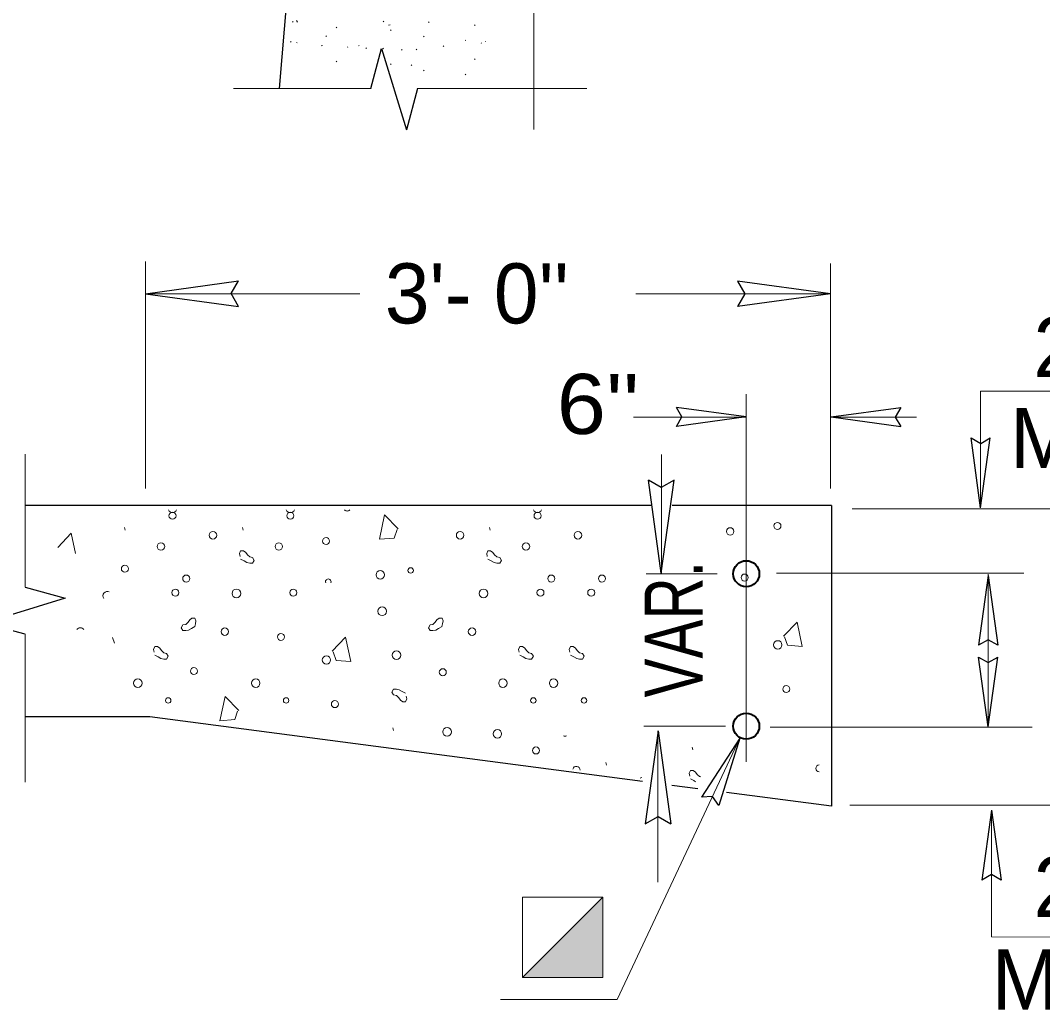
# Model space of a CAD drawing. Extents: x -516 to -145, y 130 to 404.
# Drawn here: x -406.35 to -387.62, y 293.95 to 312.06 of the extents above; entities that cross this region are included whole.
import ezdxf

# ---------------------------------------------------------------- set-up
doc = ezdxf.new("R2010")
doc.units = 0
doc.header["$LTSCALE"] = 0.47
doc.linetypes.add('LONG_DASHED', pattern=[7.5, 6, -1.5])
doc.layers.add('1', color=7, linetype='Continuous', lineweight=13)
doc.layers.add('2', color=7, linetype='Continuous', lineweight=13)

msp = doc.modelspace()

# ---------------------------------------------------------------- hatches: boundary and pattern name
at = {"layer": '1'}
msp.add_hatch(color=256, dxfattribs=at).paths.add_polyline_path([(-397.1503, 294.5369), (-395.6788, 296.0084), (-395.6788, 294.5369)])

# ---------------------------------------------------------------- linework, layer by layer
for p, q in [((-396.9434, 314.8763), (-396.9434, 310.0658)), ((-401.365, 312.0349), (-401.354, 312.0459)), ((-401.2708, 312.0344), (-401.2928, 312.0618)), ((-399.7012, 312.0513), (-399.6902, 312.0403)), ((-398.8695, 312.0294), (-398.8585, 312.0404)), ((-400.5605, 311.9309), (-400.5495, 311.9419)), ((-399.6036, 311.9793), (-399.5762, 311.9848)), ((-399.5662, 311.8813), (-399.5552, 311.8923)), ((-398.0293, 311.9746), (-398.0183, 311.9856)), ((-401.4018, 311.68), (-401.3908, 311.669)), ((-401.2882, 311.6628), (-401.2772, 311.6518)), ((-400.7518, 311.7721), (-400.741, 311.7831)), ((-398.9623, 311.7776), (-398.9513, 311.7666)), ((-398.1988, 311.6956), (-398.1878, 311.7066)), ((-397.9088, 311.6408), (-397.8978, 311.6518)), ((-397.832, 311.6818), (-397.8267, 311.6818)), ((-400.8395, 311.5971), (-400.812, 311.6079)), ((-400.3578, 311.5806), (-400.3468, 311.5696)), ((-400.1555, 311.5971), (-400.1445, 311.6081)), ((-400.0185, 311.5615), (-400.0075, 311.5505)), ((-399.7067, 311.5588), (-399.6957, 311.5478)), ((-399.3636, 311.5309), (-399.3526, 311.5199)), ((-399.0992, 311.5369), (-399.0882, 311.5259)), ((-398.6038, 311.5888), (-398.5928, 311.5998)), ((-400.5605, 311.3069), (-400.5495, 311.3179)), ((-399.5662, 311.2573), (-399.5552, 311.2683)), ((-399.187, 311.2413), (-399.176, 311.2523)), ((-398.0293, 311.3506), (-398.0183, 311.3616)), ((-398.9623, 311.1536), (-398.9513, 311.1426)), ((-398.1988, 311.0716), (-398.1878, 311.0826)), ((-399.9274, 310.8201), (-402.4473, 310.8201)), ((-399.0702, 310.8201), (-395.9732, 310.8201)), ((-406.263, 301.682), (-406.263, 304.1211)), ((-406.263, 300.8248), (-406.263, 298.1123)), ((-404.6277, 300.6609), (-404.6623, 300.7649))]:
    msp.add_line(p, q, dxfattribs=at)
at = {"layer": '1', "lineweight": 25}
for p, q in [((-399.0702, 310.8201), (-399.2719, 310.0643)), ((-404.0577, 307.0596), (-402.3547, 307.2936)), ((-391.5069, 307.0581), (-393.2099, 307.2921)), ((-404.0581, 307.0588), (-404.0156, 307.0588)), ((-404.0577, 307.0596), (-402.3547, 306.8256)), ((-391.5069, 307.0581), (-393.2099, 306.8241)), ((-391.5066, 307.0589), (-391.5491, 307.0589)), ((-393.0512, 304.8019), (-394.3285, 304.9774)), ((-391.497, 304.8028), (-390.2197, 304.9783)), ((-393.0512, 304.8019), (-394.3285, 304.6264)), ((-391.497, 304.8028), (-390.2197, 304.6273)), ((-388.7557, 303.14), (-388.9312, 304.4173)), ((-388.7557, 303.14), (-388.5802, 304.4173)), ((-394.6064, 301.9398), (-394.8404, 303.6428)), ((-394.6064, 301.9398), (-394.3724, 303.6428)), ((-394.6056, 301.9394), (-394.6056, 301.9819)), ((-388.6177, 301.8978), (-388.7932, 300.6206)), ((-388.6177, 301.8978), (-388.4422, 300.6206)), ((-406.263, 300.8248), (-407.0187, 301.0265)), ((-388.6165, 299.1248), (-388.792, 300.4021)), ((-388.6165, 299.1248), (-388.441, 300.4021)), ((-394.6666, 299.0536), (-394.9006, 297.3506)), ((-394.6674, 299.0539), (-394.6674, 299.0114)), ((-394.6666, 299.0536), (-394.4326, 297.3506)), ((-393.1682, 298.9178), (-393.8702, 297.8364)), ((-393.1682, 298.9178), (-393.5526, 297.6872)), ((-388.5565, 297.5988), (-388.732, 296.3216)), ((-388.5565, 297.5988), (-388.381, 296.3216))]:
    msp.add_line(p, q, dxfattribs=at)
for points in [[(-399.9274, 310.8201), (-399.732, 311.5525), (-399.2719, 310.0643)], [(-402.3547, 306.8256), (-402.4865, 307.062), (-402.3547, 307.2936)], [(-393.2099, 307.2921), (-393.0782, 307.0557), (-393.2099, 306.8241)], [(-394.3285, 304.6264), (-394.2297, 304.8037), (-394.3285, 304.9774)], [(-390.2197, 304.9783), (-390.3186, 304.801), (-390.2197, 304.6273)], [(-388.9312, 304.4173), (-388.7539, 304.3184), (-388.5802, 304.4173)], [(-394.3724, 303.6428), (-394.6088, 303.511), (-394.8404, 303.6428)], [(-406.263, 301.682), (-405.5306, 301.4866), (-407.0187, 301.0265)], [(-388.4422, 300.6206), (-388.6195, 300.7194), (-388.7932, 300.6206)], [(-388.792, 300.4021), (-388.6147, 300.3033), (-388.441, 300.4021)], [(-393.5526, 297.6872), (-393.6711, 297.852), (-393.8702, 297.8364)], [(-394.9006, 297.3506), (-394.6642, 297.4823), (-394.4326, 297.3506)], [(-388.381, 296.3216), (-388.5582, 296.4204), (-388.732, 296.3216)]]:
    msp.add_lwpolyline(points, dxfattribs=at)
at = {"layer": '1'}
for points in [[(-399.4253, 302.7506), (-399.675, 303.0104), (-399.7685, 302.5633), (-399.4982, 302.5841), (-399.4462, 302.7401)], [(-405.6657, 302.4142), (-405.4161, 302.674), (-405.3378, 302.2997)], [(-404.4417, 302.7764), (-404.4292, 302.7276), (-404.4277, 302.7263)], [(-402.2823, 302.7764), (-402.2698, 302.7276), (-402.2683, 302.7263)], [(-397.7533, 302.7764), (-397.7408, 302.7276), (-397.7393, 302.7263)], [(-402.314, 302.1961), (-402.2517, 302.1649), (-402.1997, 302.1338), (-402.1477, 302.1233), (-402.0957, 302.1233), (-402.0645, 302.1753), (-402.0957, 302.2273), (-402.1477, 302.2378), (-402.1892, 302.2793), (-402.2205, 302.3209), (-402.262, 302.3521), (-402.314, 302.3521), (-402.3348, 302.3001), (-402.3245, 302.2481)], [(-397.785, 302.1961), (-397.7227, 302.1649), (-397.6707, 302.1338), (-397.6187, 302.1233), (-397.5667, 302.1233), (-397.5355, 302.1753), (-397.5667, 302.2273), (-397.6187, 302.2378), (-397.6602, 302.2793), (-397.6915, 302.3209), (-397.733, 302.3521), (-397.785, 302.3521), (-397.8058, 302.3001), (-397.7955, 302.2481)], [(-403.1528, 300.9618), (-403.2152, 300.9306), (-403.2672, 300.8994), (-403.3192, 300.8889), (-403.3712, 300.8889), (-403.4023, 300.9409), (-403.3712, 300.9929), (-403.3192, 301.0034), (-403.2777, 301.0449), (-403.2463, 301.0866), (-403.2048, 301.1178), (-403.1528, 301.1178), (-403.132, 301.0658), (-403.1423, 301.0138)], [(-403.1415, 301.0118), (-403.154, 300.9629), (-403.1555, 300.9616)], [(-398.6238, 300.9618), (-398.6862, 300.9306), (-398.7382, 300.8994), (-398.7902, 300.8889), (-398.8422, 300.8889), (-398.8733, 300.9409), (-398.8422, 300.9929), (-398.7902, 301.0034), (-398.7487, 301.0449), (-398.7173, 301.0866), (-398.6758, 301.1178), (-398.6238, 301.1178), (-398.603, 301.0658), (-398.6133, 301.0138)], [(-398.6125, 301.0118), (-398.625, 300.9629), (-398.6265, 300.9616)], [(-392.3687, 300.7864), (-392.1191, 301.0463), (-392.0256, 300.5991), (-392.2959, 300.6199), (-392.3479, 300.7759)], [(-400.6392, 300.5098), (-400.3895, 300.7696), (-400.296, 300.3224), (-400.5663, 300.3433), (-400.6183, 300.4993)], [(-403.8882, 300.4404), (-403.8258, 300.4093), (-403.7738, 300.3781), (-403.7218, 300.3676), (-403.6698, 300.3676), (-403.6387, 300.4196), (-403.6698, 300.4716), (-403.7218, 300.4821), (-403.7633, 300.5236), (-403.7947, 300.5653), (-403.8362, 300.5964), (-403.8882, 300.5964), (-403.909, 300.5444), (-403.8987, 300.4924)], [(-397.1998, 300.4404), (-397.1375, 300.4093), (-397.0855, 300.3781), (-397.0335, 300.3676), (-396.9815, 300.3676), (-396.9503, 300.4196), (-396.9815, 300.4716), (-397.0335, 300.4821), (-397.075, 300.5236), (-397.1063, 300.5653), (-397.1478, 300.5964), (-397.1998, 300.5964), (-397.2207, 300.5444), (-397.2103, 300.4924)], [(-396.2707, 300.4404), (-396.2083, 300.4093), (-396.1563, 300.3781), (-396.1043, 300.3676), (-396.0523, 300.3676), (-396.0212, 300.4196), (-396.0523, 300.4716), (-396.1043, 300.4821), (-396.1458, 300.5236), (-396.1772, 300.5653), (-396.2187, 300.5964), (-396.2707, 300.5964), (-396.2915, 300.5444), (-396.2812, 300.4924)], [(-402.349, 299.4253), (-402.5987, 299.6851), (-402.6922, 299.2379), (-402.4218, 299.2588), (-402.3698, 299.4148)], [(-399.292, 299.7416), (-399.3543, 299.7728), (-399.4063, 299.8039), (-399.4583, 299.8144), (-399.5103, 299.8144), (-399.5415, 299.7624), (-399.5103, 299.7104), (-399.4583, 299.6999), (-399.4168, 299.6584), (-399.3855, 299.6168), (-399.344, 299.5856), (-399.292, 299.5856), (-399.2712, 299.6376), (-399.2815, 299.6896)], [(-399.51, 299.0611), (-399.5225, 299.1099), (-399.524, 299.1113)], [(-393.1676, 298.9178), (-395.4168, 294.1309), (-397.5507, 294.1309)], [(-394.0406, 298.7533), (-394.0281, 298.7044), (-394.0266, 298.7031)], [(-395.6227, 298.4766), (-395.6102, 298.4278), (-395.6087, 298.4264)], [(-393.8801, 298.2093), (-393.9059, 298.2146), (-393.9474, 298.2561), (-393.9787, 298.2978), (-394.0202, 298.3289), (-394.0722, 298.3289), (-394.0931, 298.2769), (-394.0827, 298.2249)], [(-394.0722, 298.1729), (-394.0099, 298.1418), (-393.9768, 298.1219)]]:
    msp.add_lwpolyline(points, dxfattribs=at)
at = {"layer": '1', "linetype": 'LONG_DASHED'}
msp.add_lwpolyline([(-397.1503, 294.5369), (-395.6788, 296.0084), (-395.6788, 294.5369)], close=True, dxfattribs=at)
at = {"layer": '1'}
msp.add_lwpolyline([(-397.1503, 294.5369), (-395.6788, 294.5369), (-395.6788, 296.0084), (-397.1503, 296.0084)], close=True, dxfattribs=at)
for centre, radius in [((-403.562, 302.9934), 0.0642), ((-401.4027, 302.9934), 0.0642), ((-396.8737, 302.9934), 0.0642), ((-392.4779, 302.8059), 0.0642), ((-402.8213, 302.6348), 0.0688), ((-398.2923, 302.6348), 0.0688), ((-396.133, 302.6348), 0.0688), ((-393.3441, 302.7059), 0.0688), ((-403.7738, 302.4293), 0.0688), ((-401.6145, 302.4293), 0.0688), ((-400.7483, 302.5293), 0.0642), ((-397.0855, 302.4293), 0.0688), ((-404.4348, 302.0223), 0.0642), ((-403.3112, 301.8431), 0.0642), ((-399.7547, 301.9106), 0.077), ((-399.1993, 301.9914), 0.05), ((-396.6228, 301.8431), 0.0642), ((-395.6937, 301.8431), 0.0642), ((-393.0786, 301.8614), 0.0642), ((-403.5083, 301.5848), 0.0642), ((-402.3915, 301.5708), 0.0797), ((-401.349, 301.5848), 0.0642), ((-397.8625, 301.5708), 0.0797), ((-396.82, 301.5848), 0.0642), ((-395.8908, 301.5848), 0.0642), ((-399.7193, 301.2428), 0.0797), ((-402.6025, 300.8701), 0.0688), ((-401.5757, 300.7736), 0.0642), ((-398.0735, 300.8701), 0.0688), ((-392.4722, 300.6281), 0.077), ((-400.7427, 300.3514), 0.077), ((-399.4568, 300.4408), 0.0797), ((-403.1698, 300.1481), 0.0642), ((-398.6092, 300.1278), 0.0642), ((-404.197, 299.9269), 0.077), ((-402.0377, 299.9269), 0.077), ((-397.5087, 299.9269), 0.077), ((-396.5795, 299.9269), 0.077), ((-392.3164, 299.8193), 0.0642), ((-403.6398, 299.6106), 0.05), ((-401.4805, 299.6106), 0.05), ((-396.9515, 299.6106), 0.05), ((-396.0223, 299.6106), 0.05), ((-400.5868, 299.5426), 0.0642), ((-398.532, 299.0356), 0.0797), ((-397.6095, 298.9988), 0.077), ((-396.9023, 298.6936), 0.0642)]:
    msp.add_circle(centre, radius, dxfattribs=at)
for centre, radius, start, end in [((-403.5628, 303.1299), 0.0797, 201.3973, 338.6027), ((-401.4035, 303.1299), 0.0797, 201.3973, 338.6027), ((-400.361, 303.1439), 0.0642, 222.13004, 317.86995), ((-396.8745, 303.1299), 0.0797, 201.3973, 338.6027), ((-400.7075, 301.7859), 0.05, 337.44276, 202.55724), ((-404.7563, 301.5258), 0.0797, 65.60844, 214.80394), ((-405.2506, 300.8629), 0.077, 34.69186, 145.30813), ((-396.3727, 299.0356), 0.0797, 250.00708, 293.74917), ((-396.1617, 298.3349), 0.0688, 359.19277, 165.38312), ((-391.7111, 298.3663), 0.0642, 90.61086, 270.08796), ((-394.9548, 298.1294), 0.0688, 98.84099, 125.71768)]:
    msp.add_arc(centre, radius, start, end, dxfattribs=at)
at = {"layer": '2', "lineweight": 25}
for p, q in [((-400.8772, 319.6817), (-401.607, 310.8201)), ((-394.7956, 303.1781), (-406.263, 303.1781)), ((-391.4859, 303.1781), (-394.4085, 303.1781)), ((-394.4152, 298.059), (-393.9382, 297.9963))]:
    msp.add_line(p, q, dxfattribs=at)
at = {"layer": '2'}
for p, q in [((-404.0589, 303.4948), (-404.0589, 307.6528)), ((-391.5057, 303.4948), (-391.5057, 307.6133)), ((-404.0589, 307.0588), (-400.1285, 307.0588)), ((-391.5057, 307.0588), (-395.0748, 307.0588)), ((-388.7563, 303.1398), (-388.7563, 305.2731)), ((-388.7563, 305.2731), (-385.3967, 305.2731)), ((-395.1131, 304.8017), (-393.0502, 304.8017)), ((-391.5057, 304.8017), (-389.9297, 304.8017)), ((-394.6057, 304.1145), (-394.6057, 301.9386)), ((-391.1097, 303.1187), (-385.2885, 303.1187)), ((-394.8857, 301.9307), (-393.5847, 301.9307)), ((-387.9654, 301.9438), (-392.4957, 301.9438)), ((-388.6171, 299.1246), (-388.6171, 301.9241)), ((-393.4329, 299.1388), (-394.9246, 299.1388)), ((-387.8095, 299.1191), (-392.6146, 299.1191)), ((-394.6673, 296.2828), (-394.6673, 299.0548)), ((-391.1493, 297.6934), (-385.2885, 297.6934)), ((-388.5558, 295.2822), (-388.5558, 297.5991)), ((-388.5558, 295.2822), (-385.623, 295.2699))]:
    msp.add_line(p, q, dxfattribs=at)
msp.add_lwpolyline([(-393.0502, 298.4854), (-393.0502, 302.1088), (-393.0502, 305.2174)], dxfattribs=at)
at = {"layer": '2', "lineweight": 25}
for points in [[(-391.4859, 303.1781), (-391.4859, 297.6737), (-393.4103, 297.9268)], [(-406.263, 299.3171), (-403.9797, 299.3171), (-394.95, 298.1293)]]:
    msp.add_lwpolyline(points, dxfattribs=at)
at = {"layer": '2', "lineweight": 40}
for centre in [(-393.0501, 301.9307), (-393.0501, 299.1389)]:
    msp.add_circle(centre, 0.2392, dxfattribs=at)

# ---------------------------------------------------------------- texts
at = {"layer": '2'}
for s, p in [("3'- 0''", (-399.6714, 306.5158)), ("2''", (-387.7883, 305.5314)), ('MIN.', (-388.2164, 303.8663)), ("2''", (-387.7859, 295.6461)), ('MIN.', (-388.5517, 293.9488))]:
    msp.add_text(s, height=1.1, dxfattribs=at).set_placement(p)
at = {"layer": '2', "width": 1.1}
msp.add_text("6''", height=1.1, dxfattribs=at).set_placement((-396.5214, 304.4908))
at = {"layer": '2', "width": 0.75}
msp.add_text('VAR.', height=1.067, rotation=90, dxfattribs=at).set_placement((-393.8462, 299.6644))

doc.saveas('drawing.dxf')
